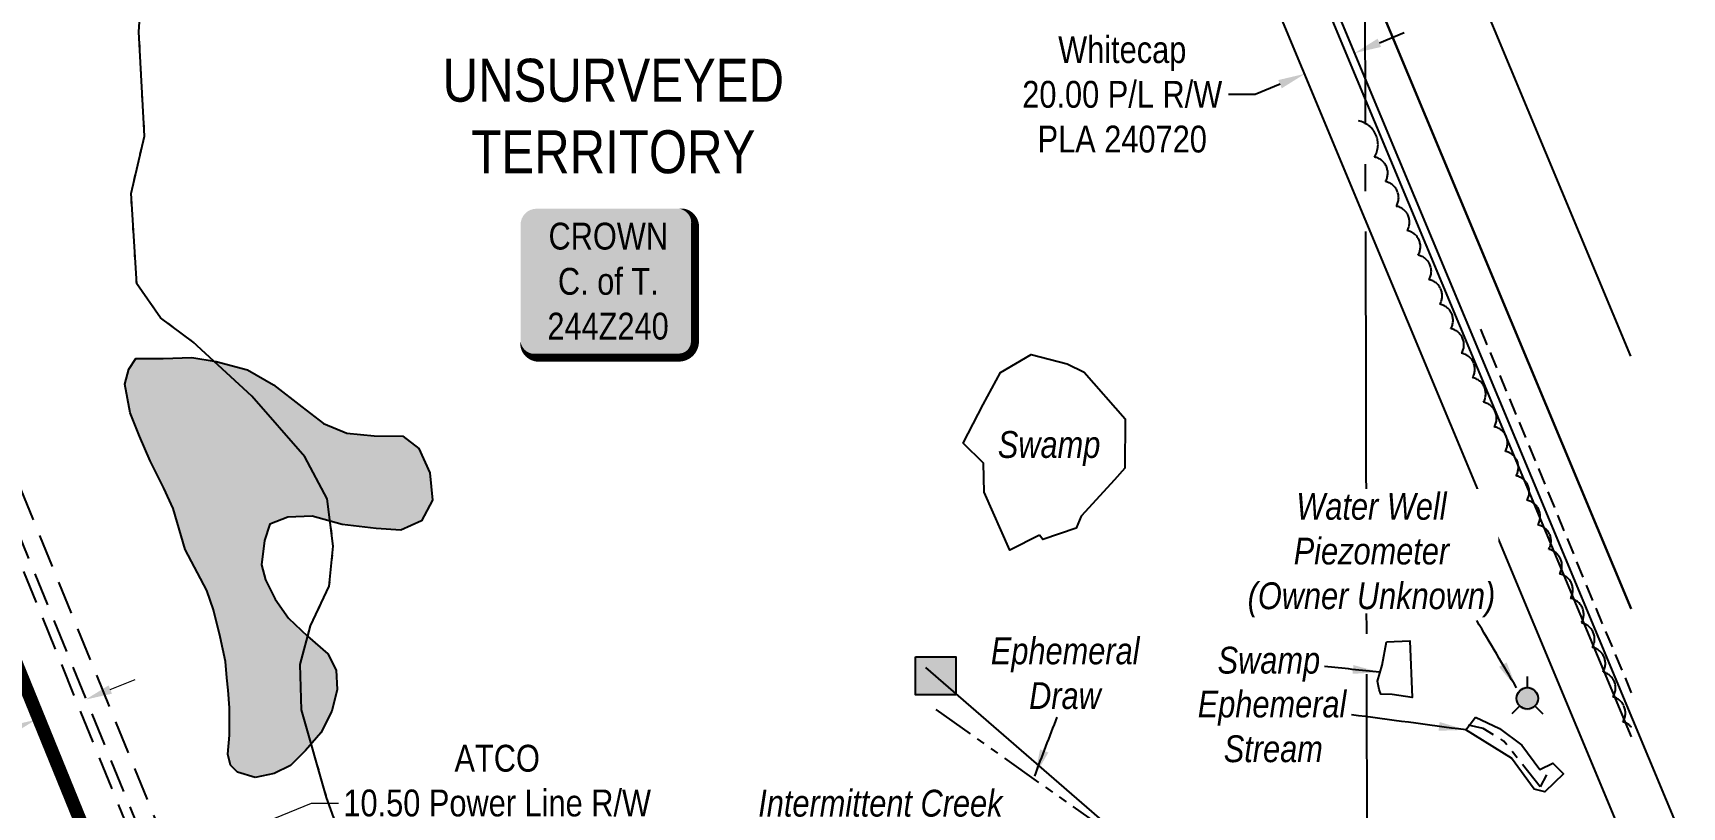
# Model space of a CAD drawing. Extents: x 500622 to 512229, y 6022177 to 6028063.
# Drawn here: x 511600 to 512214, y 6022584 to 6022872 of the extents above; entities that cross this region are included whole.
import ezdxf

# ---------------------------------------------------------------- set-up
doc = ezdxf.new("R2010")
doc.units = 0
doc.header["$LTSCALE"] = 5
doc.header["$PDMODE"] = 3
doc.header["$PDSIZE"] = 30
for name, pattern in [('0', [1, 1, 0]), ('foc-ACCESSROAD', [3.75, 2.5, -1.25]), ('foc-EZE', [3.75, 2.5, -1.25]), ('foc-FLOWLINE', [3.75, 2.5, -1.25]), ('foc-QUARTERLINE', [33, 25, -3, 2, -3]), ('foc-TOPO-ephemeral', [6.25, 3.125, -0.625, 0.625, -0.625, 0.625, -0.625]), ('foc-WHEELTRACKS', [2, 0.4, -1.6]), ('UG_PIPE', [1.875, 1.25, -0.625])]:
    doc.linetypes.add(name, pattern=pattern)
doc.layers.get('Defpoints').update_dxf_attribs({"color": 9})
for name, color, linetype in [('AS-OWNER', 7, 'Continuous'), ('AS-PIPE-UG', 44, 'UG_PIPE'), ('AS-UNDERLAY-H', 141, 'Continuous'), ('C-RW', 13, 'Continuous'), ('F-AR', 190, 'foc-ACCESSROAD'), ('F-EZE', 190, 'foc-FLOWLINE'), ('F-RW', 190, 'Continuous'), ('L-QSEC', 8, 'foc-QUARTERLINE'), ('L-UNS-T', 3, 'Continuous'), ('P-BUFFER OUTLINE 30m', 40, 'foc-EZE'), ('T-BUSH', 110, '0'), ('T-DRAW', 143, 'foc-TOPO-ephemeral'), ('T-WATER', 160, 'Continuous'), ('T-WATER-H', 133, 'Continuous'), ('T-WATER-P3', 160, 'foc-WHEELTRACKS'), ('T-WATER-T', 170, 'Continuous'), ('WATERCOURSE-BANKS', 144, 'Continuous'), ('WETLAND', 143, 'Continuous'), ('WETLAND-T', 146, 'Continuous')]:
    doc.layers.add(name, color=color, linetype=linetype)
doc.layers.add('F-AR-T', color=190, linetype='Continuous', lineweight=9)
doc.layers.add('F-EZE-T', color=190, linetype='Continuous', lineweight=9)
doc.styles.add('80', font='ARIALN.TTF', dxfattribs={"height": 10})
doc.styles.add('80CG', font='ARIALN.TTF', dxfattribs={"height": 10})
doc.styles.add('80L', font='ARIALN.TTF', dxfattribs={"height": 10})
doc.styles.add('foc-LtypeFont', font='ARIALN.TTF', dxfattribs={"height": 7.35})
doc.linetypes.add('foc-TOPO-flowdirection-NOLINE', pattern='A,0,[">",foc-LtypeFont,S=0.3,R=0,X=0,Y=-0.945],-20,[">",foc-LtypeFont,S=0.3,R=0,X=0,Y=-0.945],0', length=20)
doc.dimstyles.new('Compass 5 000', dxfattribs={"dimscale": 5, "dimtxt": 9, "dimasz": 2, "dimexe": 0.2, "dimexo": 0.0625, "dimgap": 0.5, "dimtad": 0, "dimtih": 1, "dimtoh": 1, "dimzin": 0, "dimdsep": 46, "dimtxsty": '80CG', "dimcen": 0.1, "dimse1": 1, "dimse2": 1, "dimclrd": 256, "dimclrt": 256, "dimaunit": 1, "dimadec": 4, "dimazin": 0, "dimtfac": 0.06, "dimtofl": 0, "dimtmove": 0, "dimatfit": 1, "dimfxl": 0.2, "dimtolj": 1, "dimtzin": 0, "dimlwd": -1, "dimarcsym": 0})

# ---------------------------------------------------------------- blocks, each defined once
blk = doc.blocks.new('*U565')
h = blk.add_hatch(color=255)
edge = h.paths.add_edge_path()
edge.add_line((-26.5, -28.5), (26.5, -28.5))
edge.add_arc((26.5, -22.5), 6, 270, 360)
edge.add_line((32.5, -22.5), (32.5, 21))
edge.add_arc((26.5, 21), 6, 0, 90)
edge.add_line((26.5, 27), (-26.5, 27))
edge.add_arc((-26.5, 21), 6, 90, 180)
edge.add_line((-32.5, 21), (-32.5, -22.5))
edge.add_arc((-26.5, -22.5), 6, 180, 270)
at = {"color": 14, "flags": 128}
blk.add_lwpolyline([(-26.5, -28.5, 3, 3, 0), (26.5, -28.5, 3, 3, 0.414214), (32.5, -22.5, 3, 3, 0), (32.5, 21, 3, 0, 0.414214), (26.5, 27, 0, 0, 0), (-26.5, 27, 0, 0, 0.414214), (-32.5, 21, 0, 0, 0), (-32.5, -22.5, 0, 3, 0.414214)], format="xyseb", close=True, dxfattribs=at)
at = {"color": 14, "style": '80'}
blk.add_attdef('ENTER_TEXT_001', (-26.85, -4.92), '', height=10, dxfattribs=at)
blk = doc.blocks.new('WAT')
h = blk.add_hatch(color=255)
h.dxf.hatch_style = 1
edge = h.paths.add_edge_path()
edge.add_arc((0, 0), 0.9, 0, 360)
at = {"color": 170}
for p, q in [((0, 0.82), (0, 1.63)), ((-0.58, -0.58), (-1.15, -1.15)), ((0.58, -0.58), (1.15, -1.15))]:
    blk.add_line(p, q, dxfattribs=at)
blk.add_circle((0, 0), 0.8, dxfattribs=at)
blk = doc.blocks.new('*D950')
at = {"layer": 'Defpoints', "color": 0, "transparency": 16777216}
for p in [(511613.38, 6022637.7), (511594.85, 6022630.16), (511619.13, 6022623.56)]:
    blk.add_point(p, dxfattribs=at)
at = {"layer": 'F-AR-T', "transparency": 16777216}
for p, q in [((511628.4, 6022627.32), (511637.66, 6022631.09)), ((511582.07, 6022608.49), (511572.07, 6022608.49)), ((511591.34, 6022612.25), (511582.07, 6022608.49))]:
    blk.add_line(p, q, dxfattribs=at)
for points in [[(511627.77, 6022628.87), (511629.02, 6022625.78), (511619.13, 6022623.56)], [(511590.71, 6022613.8), (511591.96, 6022610.71), (511600.6, 6022616.02)]]:
    blk.add_solid(points, dxfattribs=at)
at = {"layer": 'F-AR-T', "transparency": 16777216, "insert": (511537.8, 6022608.49), "char_height": 10, "attachment_point": 5, "style": '80CG'}
blk.add_mtext('\\A1;Paramount\\P20.00 A/R\\PLOC 830482', dxfattribs=at)
blk = doc.blocks.new('*D1175')
at = {"layer": 'Defpoints', "color": 0, "transparency": 16777216}
for p in [(511647.48, 6022573.07), (511637.75, 6022569.11), (511651.25, 6022563.79)]:
    blk.add_point(p, dxfattribs=at)
at = {"layer": 'F-EZE-T', "transparency": 16777216}
for p, q in [((511660.51, 6022567.56), (511703.39, 6022584.99)), ((511703.39, 6022584.99), (511713.39, 6022584.99)), ((511632.26, 6022556.07), (511623, 6022552.3))]:
    blk.add_line(p, q, dxfattribs=at)
for points in [[(511659.89, 6022569.1), (511661.14, 6022566.02), (511651.25, 6022563.79)], [(511631.63, 6022557.61), (511632.89, 6022554.53), (511641.52, 6022559.84)]]:
    blk.add_solid(points, dxfattribs=at)
at = {"layer": 'F-EZE-T', "transparency": 16777216, "insert": (511772.53, 6022584.99), "char_height": 10, "attachment_point": 5, "style": '80CG'}
blk.add_mtext('\\A1;ATCO\\P10.50 Power Line R/W^JEZE 190204', dxfattribs=at)
blk = doc.blocks.new('*D1298')
at = {"layer": 'C-RW', "transparency": 16777216}
for p, q in [((512101.13, 6022868.3), (512110.36, 6022872.15)), ((512054.9, 6022849.04), (512044.9, 6022849.04)), ((512064.13, 6022852.89), (512054.9, 6022849.04))]:
    blk.add_line(p, q, dxfattribs=at)
for points in [[(512100.49, 6022869.84), (512101.77, 6022866.77), (512091.9, 6022864.46)], [(512063.49, 6022854.43), (512064.77, 6022851.35), (512073.36, 6022856.74)]]:
    blk.add_solid(points, dxfattribs=at)
at = {"layer": 'Defpoints', "color": 0, "transparency": 16777216}
for p in [(512091.5, 6022865.41), (512072.96, 6022857.69), (512073.36, 6022856.74)]:
    blk.add_point(p, dxfattribs=at)
at = {"layer": 'C-RW', "transparency": 16777216, "insert": (512005.36, 6022849.04), "char_height": 10, "attachment_point": 5, "style": '80CG'}
blk.add_mtext('\\A1;Whitecap\\P20.00 P/L R/W\\PPLA 240720', dxfattribs=at)

msp = doc.modelspace()

# ---------------------------------------------------------------- hatches: boundary and pattern name
at = {"layer": 'AS-UNDERLAY-H'}
h = msp.add_hatch(color=256, dxfattribs=at)
h.dxf.hatch_style = 1
h.paths.add_polyline_path([(511928.346, 6022639.467), (511943.392, 6022639.467), (511943.392, 6022625.371), (511928.346, 6022625.371)])
at = {"layer": 'T-WATER-H'}
h = msp.add_hatch(color=256, dxfattribs=at)
h.dxf.hatch_style = 1
h.paths.add_polyline_path([(511682.332, 6022594.522), (511675.738, 6022596.585), (511673.21, 6022599.137), (511672.214, 6022603.205), (511672.757, 6022610.317), (511672.807, 6022620.476), (511672.332, 6022627.082), (511671.846, 6022631.657), (511671.369, 6022637.757), (511669.382, 6022646.911), (511666.892, 6022657.082), (511664.387, 6022664.208), (511656.334, 6022679.486), (511651.837, 6022694.749), (511648.319, 6022702.385), (511643.29, 6022712.569), (511639.271, 6022721.733), (511635.757, 6022730.386), (511633.778, 6022741.064), (511635.329, 6022746.646), (511637.889, 6022750.697), (511648.049, 6022750.65), (511658.72, 6022751.108), (511667.856, 6022749.542), (511679.525, 6022746.439), (511689.149, 6022740.806), (511699.777, 6022732.627), (511707.875, 6022726.494), (511716.494, 6022722.897), (511726.649, 6022721.833), (511737.317, 6022721.784), (511743.39, 6022717.183), (511747.408, 6022708.019), (511748.374, 6022697.853), (511744.273, 6022690.252), (511736.635, 6022686.731), (511727.494, 6022687.283), (511714.801, 6022688.865), (511703.64, 6022691.967), (511694.494, 6022691.5), (511687.878, 6022688.992), (511685.816, 6022682.904), (511684.755, 6022673.765), (511686.251, 6022668.169), (511689.772, 6022661.04), (511694.817, 6022653.904), (511701.897, 6022647.267), (511709.484, 6022640.626), (511712.501, 6022634.516), (511712.974, 6022627.401), (511710.902, 6022619.282), (511706.798, 6022611.172), (511701.178, 6022604.594), (511695.562, 6022599.033), (511689.451, 6022596.013)])

# ---------------------------------------------------------------- linework, layer by layer
at = {"layer": 'AS-PIPE-UG', "flags": 128}
msp.add_lwpolyline([(512138.819, 6022761.599), (512160.554, 6022709.262), (512181.07, 6022659.219), (512194.989, 6022626.15)], dxfattribs=at)
at = {"layer": 'AS-UNDERLAY-H'}
msp.add_lwpolyline([(511928.346, 6022639.467), (511943.392, 6022639.467), (511943.392, 6022625.371), (511928.346, 6022625.371)], close=True, dxfattribs=at)
at = {"layer": 'C-RW'}
for points in [[(512178.877, 6022224.162), (512150.21, 6022293.028), (512149.793, 6022294.031), (512149.716, 6022324.012), (512149.482, 6022415.409), (512149.423, 6022438.265), (512149.365, 6022461.112), (512149.339, 6022471.106), (512149.297, 6022487.61), (512149.288, 6022491.11), (512149.27, 6022498.11), (512149.196, 6022526.882), (512190.593, 6022575.358), (512095.901, 6022802.636), (511977.925, 6023085.797), (511930.864, 6023105.177), (511921.577, 6023127.47), (511909.033, 6023157.589), (511900.09, 6023179.067), (511879.107, 6023227.295)], [(511900.861, 6023227.364), (511918.493, 6023186.873), (511930.658, 6023157.659), (511943.202, 6023127.54), (511946.133, 6023120.507), (511993.209, 6023101.148), (512095.762, 6022855.191), (512213.878, 6022571.849), (512169.205, 6022519.53), (512169.259, 6022498.163), (512169.278, 6022491.162), (512169.286, 6022487.663), (512169.329, 6022471.158), (512169.354, 6022461.163), (512169.413, 6022438.317), (512169.471, 6022415.469), (512169.705, 6022324.073), (512169.772, 6022298.05), (512197.352, 6022231.795)]]:
    msp.add_lwpolyline(points, dxfattribs=at)
at = {"layer": 'F-AR', "flags": 128}
msp.add_lwpolyline([(512196.721, 6022471.231), (512096.775, 6022470.967), (511660.317, 6022469.807), (511536.185, 6022775.048), (511477.283, 6022774.863), (511473.376, 6022774.849), (511367.212, 6022817.735), (511366.05, 6022817.921), (511347.88, 6022825.211), (511367.178, 6022825.436), (511400.725, 6022825.56), (511419.248, 6022818.128), (511477.209, 6022794.866), (511544.877, 6022795.081), (511549.628, 6022795.095), (511673.762, 6022489.856), (512096.722, 6022490.972), (512196.668, 6022491.235)], dxfattribs=at)
at = {"layer": 'F-EZE', "flags": 128}
msp.add_lwpolyline([(512196.677, 6022487.735), (512096.731, 6022487.472), (511671.41, 6022486.349), (511547.775, 6022790.361), (511544.877, 6022795.081), (511535.837, 6022809.798), (511510.382, 6022818.467), (511477.122, 6022818.342), (511419.248, 6022818.128), (511367.212, 6022817.735), (511366.05, 6022817.921), (511303.847, 6022817.199), (511273.689, 6022816.848), (511073.699, 6022814.526), (511073.075, 6022822.017), (511072.826, 6022825.017), (511273.663, 6022827.349), (511303.821, 6022827.7), (511367.155, 6022828.436), (511512.101, 6022828.973), (511542.804, 6022818.517), (511557.175, 6022795.119), (511678.467, 6022496.868), (512096.703, 6022497.972), (512196.65, 6022498.235)], dxfattribs=at)
at = {"layer": 'F-RW'}
for points in [[(512194.906, 6022657.42), (512092.743, 6022902.459), (512016.653, 6023084.96), (512014.648, 6023089.768), (511999.094, 6023127.071), (511993.407, 6023140.718), (511976.541, 6023133.693), (511960.357, 6023126.946), (511943.32, 6023119.853), (511940.391, 6023126.882), (511927.854, 6023156.985), (511915.698, 6023186.174), (511897.758, 6023227.352)], [(512195.032, 6022609.646), (512092.869, 6022854.681), (511979.328, 6023127.007), (511976.54, 6023133.692), (511966.776, 6023157.11), (511962.701, 6023166.882), (511937.438, 6023227.478), (511937.437, 6023227.48)], [(511937.439, 6023227.478), (511948.893, 6023200.004), (511962.702, 6023166.884), (511979.572, 6023173.912), (512012.794, 6023187.751), (512025.485, 6023157.3), (512032.31, 6023140.927), (512038.034, 6023127.198), (512039.223, 6023124.348), (512046.501, 6023106.889), (512092.495, 6022996.575), (512194.658, 6022751.537)], [(511957.217, 6023227.543), (511957.218, 6023227.541), (511979.571, 6023173.911), (511986.547, 6023157.174), (511993.406, 6023140.718), (511999.094, 6023127.071), (512014.647, 6023089.767), (512016.652, 6023084.959), (512092.743, 6022902.459), (512194.906, 6022657.42)]]:
    msp.add_lwpolyline(points, dxfattribs=at)
at = {"layer": 'L-QSEC', "flags": 128}
msp.add_lwpolyline([(512095.043, 6023128.031), (512097.426, 6022223.904)], dxfattribs=at)
at = {"layer": 'P-BUFFER OUTLINE 30m', "linetype": 'Continuous', "const_width": 4.997, "flags": 128}
msp.add_lwpolyline([(510153.832, 6022868.908), (510172.722, 6022854.825), (510207.667, 6022845.856), (510681.547, 6022847.485), (511307.673, 6022854.004), (511308.001, 6022825.743), (511367.17, 6022826.435), (511477.295, 6022826.844), (511521.742, 6022808.036), (511537.101, 6022775.449), (511660.989, 6022470.809), (512038.111, 6022471.807), (512038.285, 6022395.133)], dxfattribs=at)
at = {"layer": 'T-BUSH', "flags": 128}
msp.add_lwpolyline([(512195.022, 6022613.298, 0.1587775), (512191.799, 6022615.271, 0.5205671), (512188.126, 6022624.566, 0.5205671), (512184.452, 6022633.861, 0.5205671), (512180.455, 6022643.021, 0.5205671), (512176.4, 6022652.155, 0.5205671), (512172.344, 6022661.29, 0.5205671), (512168.288, 6022670.425, 0.5205671), (512164.233, 6022679.56, 0.5205671), (512160.177, 6022688.694, 0.5205671), (512156.122, 6022697.829, 0.5205671), (512152.066, 6022706.964, 0.5205671), (512148.011, 6022716.099, 0.5205671), (512143.955, 6022725.234, 0.5205671), (512139.899, 6022734.368, 0.5205671), (512135.844, 6022743.503, 0.5205671), (512131.788, 6022752.638, 0.5205671), (512127.733, 6022761.773, 0.5205671), (512123.677, 6022770.907, 0.5205671), (512119.622, 6022780.042, 0.5205671), (512115.566, 6022789.177, 0.5205671), (512111.51, 6022798.312, 0.5205671), (512107.455, 6022807.447, 0.5205671), (512103.399, 6022816.581, 0.5205671), (512099.344, 6022825.716, 0.5205671), (512093.35, 6022839.217)], format="xyb", dxfattribs=at)
at = {"layer": 'T-DRAW'}
msp.add_line((511935.98, 6022619.844), (512009.964, 6022567.4), dxfattribs=at)
at = {"layer": 'T-DRAW', "linetype": 'foc-TOPO-flowdirection-NOLINE'}
msp.add_lwpolyline([(512070.127, 6022543.485), (512017.496, 6022561.559), (511932.209, 6022635.549)], dxfattribs=at)
at = {"layer": 'T-DRAW', "flags": 128}
msp.add_lwpolyline([(512163.425, 6022595.592), (512161.053, 6022591.135), (512147.534, 6022608.107), (512139.811, 6022612.857), (512134.375, 6022613.999)], dxfattribs=at)
at = {"layer": 'T-WATER'}
msp.add_lwpolyline([(511682.332, 6022594.522), (511675.738, 6022596.585), (511673.21, 6022599.137), (511672.214, 6022603.205), (511672.757, 6022610.317), (511672.807, 6022620.476), (511672.332, 6022627.082), (511671.846, 6022631.657), (511671.369, 6022637.757), (511669.382, 6022646.911), (511666.892, 6022657.082), (511664.387, 6022664.208), (511656.334, 6022679.486), (511651.837, 6022694.749), (511648.319, 6022702.385), (511643.29, 6022712.569), (511639.271, 6022721.733), (511635.757, 6022730.386), (511633.778, 6022741.064), (511635.329, 6022746.646), (511637.889, 6022750.697), (511648.049, 6022750.65), (511658.72, 6022751.108), (511667.856, 6022749.542), (511679.525, 6022746.439), (511689.149, 6022740.806), (511699.777, 6022732.627), (511707.875, 6022726.494), (511716.494, 6022722.897), (511726.649, 6022721.833), (511737.317, 6022721.784), (511743.39, 6022717.183), (511747.408, 6022708.019), (511748.374, 6022697.853), (511744.273, 6022690.252), (511736.635, 6022686.731), (511727.494, 6022687.283), (511714.801, 6022688.865), (511703.64, 6022691.967), (511694.494, 6022691.5), (511687.878, 6022688.992), (511685.816, 6022682.904), (511684.755, 6022673.765), (511686.251, 6022668.169), (511689.772, 6022661.04), (511694.817, 6022653.904), (511701.897, 6022647.267), (511709.484, 6022640.626), (511712.501, 6022634.516), (511712.974, 6022627.401), (511710.902, 6022619.282), (511706.798, 6022611.172), (511701.178, 6022604.594), (511695.562, 6022599.033), (511689.451, 6022596.013), (511682.332, 6022594.522)], close=True, dxfattribs=at)
at = {"layer": 'T-WATER-P3', "flags": 128}
for points in [[(511666.98, 6022749.692), (511659.143, 6022756.895), (511647.129, 6022765.887), (511638.263, 6022778.444), (511636.133, 6022812.191), (511641.136, 6022833.575), (511639.037, 6022872.448), (511640.063, 6022887.564), (511649.644, 6022902.889), (511686.572, 6022948.498), (511721.743, 6022977.56), (511731.338, 6022989.025), (511763.376, 6023038.384), (511769.521, 6023053.459), (511772.669, 6023070.743), (511770.898, 6023090.218), (511757.594, 6023118.031), (511736.856, 6023137.737), (511719.965, 6023162.158), (511703.344, 6023205.776), (511693.522, 6023226.707)], [(511701.968, 6022647.205), (511703.035, 6022651.126), (511709.981, 6022665.784), (511711.453, 6022680.71), (511710.281, 6022690.121)], [(511718.554, 6022490.41), (511723.638, 6022539.321), (511720.867, 6022554.047), (511708.998, 6022587.049), (511703.277, 6022607.05)]]:
    msp.add_lwpolyline(points, dxfattribs=at)
at = {"layer": 'T-WATER-P3', "linetype": 'foc-TOPO-flowdirection-NOLINE', "flags": 128}
msp.add_lwpolyline([(511715.516, 6022445.598), (511723.638, 6022539.321), (511720.867, 6022554.047), (511708.998, 6022587.049), (511699.652, 6022619.719), (511699.094, 6022636.654), (511703.035, 6022651.126), (511709.981, 6022665.784), (511711.453, 6022680.71), (511709.248, 6022698.418), (511700.915, 6022714.047), (511681.183, 6022736.638), (511659.143, 6022756.895), (511647.129, 6022765.887), (511638.263, 6022778.444), (511636.133, 6022812.191), (511641.136, 6022833.575), (511639.037, 6022872.448), (511640.063, 6022887.564), (511649.644, 6022902.889), (511686.572, 6022948.498), (511721.743, 6022977.56), (511731.338, 6022989.025), (511763.376, 6023038.384), (511769.521, 6023053.459), (511772.669, 6023070.743), (511770.898, 6023090.218), (511757.594, 6023118.031), (511736.856, 6023137.737), (511719.965, 6023162.158), (511703.344, 6023205.776), (511693.523, 6023226.705)], dxfattribs=at)
at = {"layer": 'WATERCOURSE-BANKS', "flags": 128}
msp.add_lwpolyline([(512136.951, 6022616.994), (512145.853, 6022612.843), (512154.238, 6022606.603), (512160.887, 6022597.576), (512165.762, 6022599.851), (512169.782, 6022595.861), (512162.826, 6022589.233), (512158.814, 6022590.266), (512150.415, 6022601.723), (512133.302, 6022612.288), (512136.951, 6022616.994)], close=True, dxfattribs=at)
at = {"layer": 'WETLAND'}
for points in [[(511974.483, 6022684.85), (511963.448, 6022679.258), (511953.967, 6022700.931), (511953.614, 6022711.686), (511946.12, 6022719.084), (511953.557, 6022733.568), (511960.026, 6022745.453), (511971.491, 6022752.159), (511984.824, 6022748.671), (511991.223, 6022745.535), (512006.434, 6022728.143), (512006.266, 6022709.783), (512002.485, 6022705.508), (511990.063, 6022691.938), (511988.233, 6022687.483), (511975.787, 6022683.185), (511974.483, 6022684.85)], [(512103.753, 6022645.084), (512112.469, 6022645.455), (512113.396, 6022624.411), (512105.897, 6022625.435), (512101.625, 6022625.597), (512101.011, 6022627.335), (512100.436, 6022630.421), (512102.12, 6022636.47), (512103.753, 6022645.084)]]:
    msp.add_lwpolyline(points, close=True, dxfattribs=at)

# ---------------------------------------------------------------- block references
at = {"xscale": 4.997313499999899, "yscale": 4.997313499999899, "zscale": 4.997313499999899}
msp.add_blockref('WAT', (512156.26, 6022624.04), dxfattribs=at)
at = {"layer": 'AS-OWNER', "color": 6}
ref = msp.add_blockref('*U565', (511813.704, 6022779.511), dxfattribs=dict(at, xscale=0.9994626999999787, yscale=0.9994626999999787, zscale=0.9994626999999787))
ref.add_attrib('ENTER_TEXT_001', 'CROWN', (511791.655, 6022791.277), dxfattribs={"layer": '0', "color": 14, "height": 9.9946, "style": '80'})
ref.add_attrib('ENTER_TEXT_002', 'C. of T.', (511795.149, 6022774.442), dxfattribs={"layer": '0', "color": 14, "height": 9.9946, "style": '80'})
ref.add_attrib('ENTER_TEXT_003', '244Z240', (511791.226, 6022757.743), dxfattribs={"layer": '0', "color": 14, "height": 9.9946, "style": '80'})

# ---------------------------------------------------------------- texts
at = {"layer": 'L-UNS-T', "color": 3, "insert": (511815.792, 6022840.919), "char_height": 15.9914, "attachment_point": 5, "style": '80L'}
msp.add_mtext_dynamic_manual_height_columns('UNSURVEYED TERRITORY', width=126.48124, gutter_width=47.525, heights=[0], dxfattribs=at)
at = {"layer": 'T-WATER-T', "char_height": 9.99459, "attachment_point": 1, "style": '80L'}
for s, width, insert in [('\\pi3.7656;{\\fArial Narrow|b0|i1|c0|p34;Ephemeral \\P\\pi13.464;Stream}', 62.82861, (512029.719, 6022626.928)), ('\\pi18.785;{\\fArial Narrow|b0|i1|c0|p34;Intermittent Creek\\P\\pi0.53402;(No Continuous Channel)}', 128.62519, (511850.982, 6022589.981))]:
    msp.add_mtext_dynamic_manual_height_columns(s, width=width, gutter_width=49.973, heights=[0], dxfattribs=dict(at, insert=insert))
at = {"layer": 'WETLAND-T', "char_height": 10, "attachment_point": 1, "style": '80L'}
for s, width, insert in [('\\pi0.45587;{\\fArial Narrow|b0|i1|c0|p34;Swamp}', 38.04679, (511958.558, 6022723.641)), ('\\pi0.32626;{\\fArial Narrow|b0|i1|c0|p34;Ephemeral \\P\\pi14.593;Draw}', 55.97995, (511956.081, 6022646.733)), ('\\pi0.45587;{\\fArial Narrow|b0|i1|c0|p34;Swamp}', 38.04679, (512040.428, 6022643.271))]:
    msp.add_mtext_dynamic_manual_height_columns(s, width=width, gutter_width=50, heights=[0], dxfattribs=dict(at, insert=insert))

# ---------------------------------------------------------------- dimensions: what is measured, and where the dimension line sits
at = {"layer": 'C-RW', "color": 3}
dim = msp.add_aligned_dim(p1=(512091.5, 6022865.414), p2=(512072.963, 6022857.691), distance=1.034, text='Whitecap\\P20.00 P/L R/W\\PPLA 240720', dimstyle='Compass 5 000', dxfattribs=at)
dim.commit()
dim.dimension.update_dxf_attribs({"geometry": '*D1298', "text_midpoint": (512005.359, 6022849.044)})
at = {"layer": 'F-AR-T'}
dim = msp.add_linear_dim(base=(511619.132, 6022623.557), p1=(511594.848, 6022630.163), p2=(511613.38, 6022637.7), angle=22.130482, text='Paramount\\P20.00 A/R\\PLOC 830482', dimstyle='Compass 5 000', dxfattribs=at)
dim.commit()
dim.dimension.update_dxf_attribs({"geometry": '*D950', "text_midpoint": (511537.803, 6022608.486), "dimtype": 161})
at = {"layer": 'F-EZE-T', "color": 5}
dim = msp.add_linear_dim(base=(511651.25, 6022563.793), p1=(511637.752, 6022569.112), p2=(511647.479, 6022573.068), angle=22.13048, text='ATCO\\P10.50 Power Line R/W^JEZE 190204', dimstyle='Compass 5 000', dxfattribs=at)
dim.commit()
dim.dimension.update_dxf_attribs({"geometry": '*D1175', "text_midpoint": (511772.526, 6022584.995), "dimtype": 161})

# ---------------------------------------------------------------- leaders
at = {"layer": 'T-WATER-T', "path_type": 1}
for points in [[(512152.216, 6022627.989), (512137.452, 6022653.021)], [(512133.302, 6022612.288), (512090.696, 6022617.937)]]:
    msp.add_leader(points, dimstyle='Compass 5 000', override={"dimgap": 0.5, "dimtad": 0}, dxfattribs=at)
at = {"layer": 'WETLAND-T', "path_type": 1}
msp.add_leader([(512101.264, 6022633.772), (512080.694, 6022635.93)], dimstyle='Compass 5 000', override={"dimgap": 0.5, "dimtad": 0}, dxfattribs=at)
msp.add_leader([(511972.738, 6022595.103), (511981.119, 6022617.049)], dimstyle='Compass 5 000', dxfattribs=at)

# ---------------------------------------------------------------- next in the draw order: texts
at = {"color": 170, "insert": (512098.189, 6022677.431), "char_height": 9.99463, "attachment_point": 5, "style": '80L', "bg_fill": 3, "box_fill_scale": 1.15, "bg_fill_color": 256, "bg_fill_true_color": 256, "bg_fill_transparency": 0}
msp.add_mtext_dynamic_manual_height_columns('{\\fArial Narrow|b0|i1|c0|p34;Water Well Piezometer\\P(Owner Unknown)  }', width=91.4861, gutter_width=47.526, heights=[0], dxfattribs=at)

doc.saveas('drawing.dxf')
